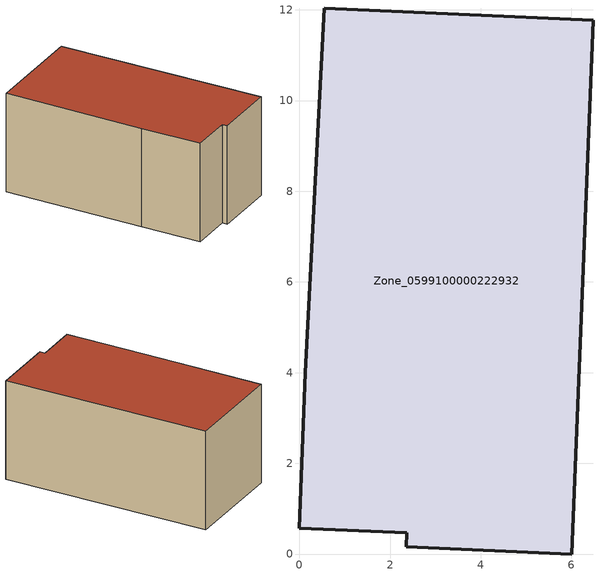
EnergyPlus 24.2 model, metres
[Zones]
Zone_0599100000222932
 floor ground (C_G): 2.36,0.16 2.37,0.46 0,0.57 0.13,4 0.55,12.04 6.48,11.77 6.01,0 z1.51
 wall outside (C_F): 2.37,0.46 2.36,0.16 6.01,0 6.48,11.77 0.55,12.04 0.13,4 0,0.57 2.37,0.46 z1.51:7.27
 roof outside (C_R): 0.13,4 0,0.57 2.37,0.46 2.36,0.16 6.01,0 6.48,11.77 0.55,12.04 z7.27
[BUILDING]
Pand.0599100000222932: North Axis=0; Terrain=City; Loads Convergence Tolerance Value=0.04; Temperature Convergence Tolerance Value=0.4; Solar Distribution=FullExterior; Maximum Number of Warmup Days=25; Minimum Number of Warmup Days=1
[Site:Location]
Rotterdam.The.Hague.AP_ZH_NLD Design_Conditions: Latitude=51.96; Longitude=4.45; Time Zone=1; Elevation=-4.5
[SITE:GROUNDTEMPERATURE:BUILDINGSURFACE]
18, 18, 18, 18, 18, 18, 18, 18, 18, 18, 18, 18
[MATERIAL] Thermal Absorptance=0.9; Solar Absorptance=0.7; Visible Absorptance=0.7
Name | Roughness | Thickness | Conductivity | Density | Specific Heat
G.TI.1946-1964 | MediumSmooth | 0.15 | 1 | 540 | 1210
F.TI.1946-1964 | Rough | 0.3 | 0.857143 | 1920 | 840
R.TI.1946-1964 | MediumRough | 0.2 | 0.277778 | 1500 | 1000
[CONSTRUCTION]
C_G: G.TI.1946-1964
C_F: F.TI.1946-1964
C_R: R.TI.1946-1964
[ZONE]
Zone_0599100000222932: Type=1; Multiplier=1; Ceiling Height=Autocalculate; Volume=Autocalculate; Floor Area=autocalculate; Part of Total Floor Area=Yes
[ZONEINFILTRATION:DESIGNFLOWRATE]
Infil_Zone_0599100000222932: Zone or ZoneList or Space or SpaceList=Zone_0599100000222932; Schedule=AlwaysOn; Design Flow Rate Calculation Method=Flow/Area; Flow Rate per Floor Area=0.003; Constant Term Coefficient=1; Temperature Term Coefficient=0; Velocity Term Coefficient=0; Velocity Squared Term Coefficient=0
[HVACTEMPLATE:ZONE:IDEALLOADSAIRSYSTEM]
Zone_0599100000222932: Maximum Heating Supply Air Temperature=50; Minimum Cooling Supply Air Temperature=13; Maximum Heating Supply Air Humidity Ratio=0.0156; Minimum Cooling Supply Air Humidity Ratio=0.0077; Heating Limit=NoLimit; Cooling Limit=NoLimit; Dehumidification Control Type=ConstantSensibleHeatRatio; Cooling Sensible Heat Ratio=0.7; Dehumidification Setpoint=60; Humidification Control Type=None; Humidification Setpoint=30; Outdoor Air Method=None; Outdoor Air Flow Rate per Person=0.00944; Outdoor Air Flow Rate per Zone Floor Area=0; Outdoor Air Flow Rate per Zone=0; Demand Controlled Ventilation Type=None; Outdoor Air Economizer Type=NoEconomizer; Heat Recovery Type=None; Sensible Heat Recovery Effectiveness=0.7; Latent Heat Recovery Effectiveness=0.65
[ZONECONTROL:THERMOSTAT]
ThermostatControl_Zone_0599100000222932: Zone or ZoneList=Zone_0599100000222932; Control Type Schedule=DualSetpointControlType; Control 1=Thermostat_Zone_0599100000222932; Temperature Difference Between Cutout And Setpoint=0
[THERMOSTATSETPOINT:DUALSETPOINT]
Thermostat_Zone_0599100000222932: Heating Setpoint Temperature Schedule=HeatingSetpoint_Zone_0599100000222932; Cooling Setpoint Temperature Schedule=CoolingSetpoint_Zone_0599100000222932
[SCHEDULE:COMPACT]
HeatingSetpoint_Zone_0599100000222932: Through: 12/31, For: AllDays, Until: 24:00, 21
CoolingSetpoint_Zone_0599100000222932: Through: 12/31, For: AllDays, Until: 24:00, 24
DualSetpointControlType: Through: 12/31, For: AllDays, Until: 24:00, 4
AlwaysOn: Through: 12/31, For: AllDays, Until: 24:00, 1
